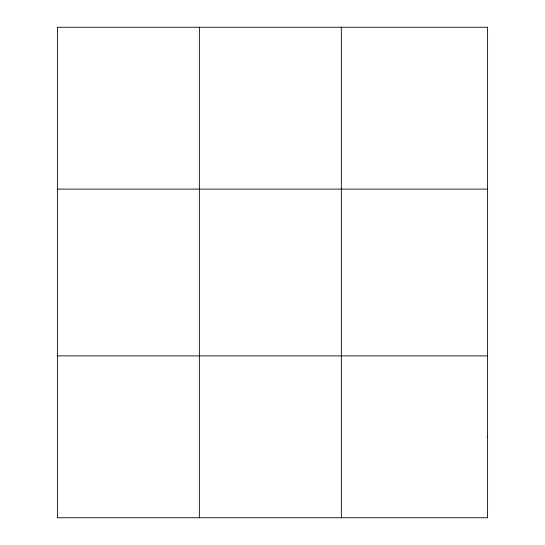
<?xml version="1.0" encoding="UTF-8"?>
<svg xmlns="http://www.w3.org/2000/svg" width="545" height="545" viewBox="0 0 545 545"><rect width="100%" height="100%" fill="white"/><g stroke="black" fill="none" stroke-linecap="round" stroke-linejoin="round"><path stroke-width="0.82" d="M199.368 517.75L199.368 27.25M341.334 517.75L341.334 27.25M57.402 189.115L487.598 189.115M57.402 355.885L487.598 355.885M487.598 436.818L487.598 517.75L57.402 517.75L57.402 27.25L487.598 27.25L487.598 436.818"/></g></svg>
